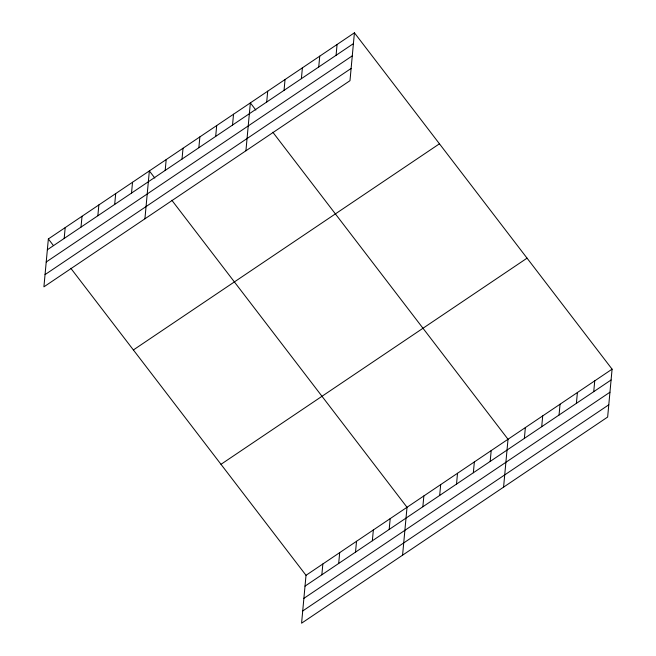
<?xml version="1.0" encoding="UTF-8"?>
<svg xmlns="http://www.w3.org/2000/svg" width="656" height="656" viewBox="0 0 656 656"><rect width="100%" height="100%" fill="white"/><g stroke="black" fill="none" stroke-linecap="round" stroke-linejoin="round"><path stroke-width="0.98" d="M48.355 238.948L43.911 286.836L349.984 80.688L354.42 32.8L48.355 238.948L53.218 245.295M64.181 238.431L65.19 227.616M81.016 227.091L82.025 216.275M97.851 215.758L98.859 204.934M114.685 204.418L115.694 193.594M131.52 193.077L132.528 182.261M144.919 218.809L149.355 170.921L154.824 178.055M165.189 170.404L166.189 159.58M182.024 159.064L183.024 148.248M198.858 147.723L199.859 136.907M215.693 136.391L216.693 125.567M232.527 125.05L233.528 114.226M245.918 150.782L250.362 102.894L255.824 110.028M266.705 102.033L267.705 91.209M284.048 90.348L285.048 79.524M301.391 78.663L302.391 67.847M318.734 66.986L319.734 56.162M336.077 55.301L337.077 44.485M70.823 268.288L306.016 575.312L301.58 623.2L607.645 417.052L612.089 369.164L354.42 32.8M321.85 574.795L322.85 563.971M338.685 563.455L339.685 552.639M355.519 552.114L356.52 541.298M372.346 540.782L373.354 529.958M389.18 529.441L390.189 518.625M402.579 555.173L407.023 507.285L171.831 200.252M422.849 506.768L423.858 495.944M439.684 495.428L440.684 484.604M456.519 484.087L457.519 473.271M473.353 472.746L474.354 461.931M490.188 461.414L491.188 450.59M503.578 487.137L508.023 439.258L272.83 132.225M524.365 438.388L525.366 427.573M541.708 426.712L542.709 415.888M559.051 415.027L560.052 404.211M576.394 403.35L577.403 392.526M593.737 391.665L594.746 380.841M47.355 249.772L353.42 43.624M46.215 261.998L352.288 55.85M45.051 274.602L351.116 68.454M133.381 349.951L439.454 143.803M220.99 464.317L527.055 258.161M306.016 575.312L612.089 369.164M305.015 586.136L611.08 379.98M303.876 598.362L609.949 392.214M302.711 610.966L608.776 404.818"/></g></svg>
